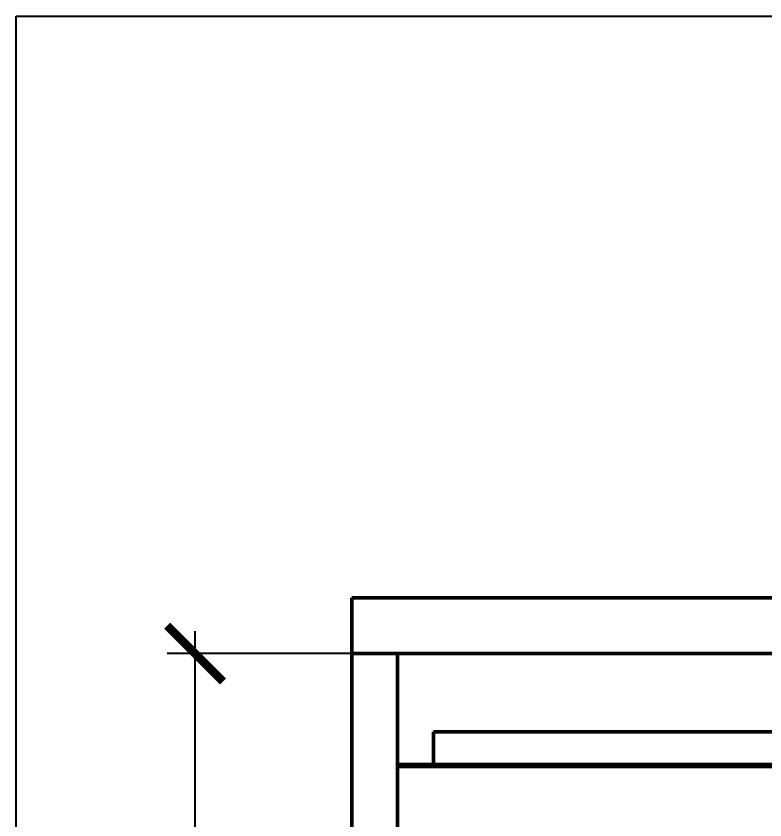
# Model space of a CAD drawing. Header units: millimetres. Extents: x -2854 to 202754, y -48725 to 27067.
# Drawn here: x 189982 to 190652, y -39332 to -38613 of the extents above; entities that cross this region are included whole.
import ezdxf

# ---------------------------------------------------------------- set-up
doc = ezdxf.new("R2010")
doc.units = ezdxf.units.MM
for name, color, linetype, lineweight in [('AM_0', 7, 'Continuous', 50), ('LDCarFrame-AM_0', 7, 'Continuous', 50), ('LDShaft-AM_5', 3, 'Continuous', 25)]:
    doc.layers.add(name, color=color, linetype=linetype, lineweight=lineweight)
doc.layers.add('AM_VIEWS', color=1, linetype='Continuous', lineweight=25, plot=False)
doc.styles.add('LD', font='ARIALUNI.ttf')
doc.dimstyles.new('LIFT', dxfattribs={"dimtxt": 2.5, "dimasz": 2.5, "dimexe": 1.25, "dimexo": 0, "dimgap": 0.5, "dimtad": 1, "dimdec": 0, "dimzin": 1, "dimdsep": 46, "dimtxsty": 'LD', "dimblk": 'ARCHTICK', "dimcen": 0, "dimdle": 1, "dimclrd": 3, "dimclre": 3, "dimclrt": 4, "dimadec": 0, "dimazin": 0, "dimtp": 0.1, "dimtm": 0.1, "dimtfac": 0.71, "dimtdec": 0, "dimtix": 1, "dimtmove": 0, "dimatfit": 3, "dimfxl": 1, "dimtolj": 1, "dimarcsym": 0})

# ---------------------------------------------------------------- blocks, each defined once
blk = doc.blocks.new('LD_20260610085846_00000042')
at = {"layer": 'LDCarFrame-AM_0'}
for p, q in [((765, 2679), (-741, 2679)), ((-741, 2679), (-741, 2629)), ((-741, 2629), (765, 2629)), ((700, 2530), (-700, 2530)), ((-700, 2530), (-700, 2528)), ((-700, 2528), (700, 2528))]:
    blk.add_line(p, q, dxfattribs=at)
blk = doc.blocks.new('LD_20260610085846_00000046')
at = {"layer": 'AM_0'}
for p, q in [((-837.6, -70), (-1368, -70)), ((-1368, -70), (-1368, -99)), ((-25, -70), (-562.4, -70)), ((-25, -99), (-25, -70))]:
    blk.add_line(p, q, dxfattribs=at)
blk = doc.blocks.new('LD_20260610085846_00000051')
at = {"layer": 'AM_0'}
for p, q in [((175, 2500), (-175, 2500)), ((-175, 2500), (-175, 2401)), ((-175, 2399), (-175, 913.5))]:
    blk.add_line(p, q, dxfattribs=at)
blk = doc.blocks.new('LD_20260610085846_0000005A')
at = {"layer": 'AM_0'}
for p, q in [((0, 2500), (-41, 2500)), ((-41, 2500), (-41, 58)), ((0, 58), (0, 2500))]:
    blk.add_line(p, q, dxfattribs=at)
blk = doc.blocks.new('_ArchTick')
at = {"color": 0, "linetype": 'ByBlock', "const_width": 0.15}
blk.add_lwpolyline([(-0.5, -0.5), (0.5, 0.5)], dxfattribs=at)
blk = doc.blocks.new('*D2554')
at = {"layer": 'Defpoints', "color": 0, "transparency": 16777216}
for p in [(190142.2, -39183.02), (191023.2, -39183.02), (191023.2, -41683.02)]:
    blk.add_point(p, dxfattribs=at)
at = {"layer": 'LDShaft-AM_5', "color": 3, "lineweight": -2, "transparency": 16777216}
for p, q in [((190142.2, -41703.02), (190142.2, -39163.02)), ((191023.2, -39183.02), (190117.2, -39183.02)), ((191023.2, -41683.02), (190117.2, -41683.02))]:
    blk.add_line(p, q, dxfattribs=at)
at = {"layer": 'LDShaft-AM_5', "color": 3, "lineweight": -2, "transparency": 16777216, "xscale": 50, "yscale": 50, "zscale": 50}
for p, rotation in [((190142.2, -39183.02), 90), ((190142.2, -41683.02), 270)]:
    blk.add_blockref('_ArchTick', p, dxfattribs=dict(at, rotation=rotation))
at = {"layer": 'LDShaft-AM_5', "color": 4, "transparency": 16777216, "insert": (190106.65, -40433.02), "char_height": 50, "attachment_point": 5, "rotation": 90, "style": 'LD'}
blk.add_mtext('\\A1;HK=2500', dxfattribs=at)

msp = doc.modelspace()

# ---------------------------------------------------------------- linework, layer by layer
at = {"layer": 'AM_VIEWS'}
msp.add_lwpolyline([(189982.2, -38613.02), (192398.2, -38613.02), (192398.2, -43033.79), (189982.2, -43033.79)], close=True, dxfattribs=at)

# ---------------------------------------------------------------- block references
for name, p in [('LD_20260610085846_00000042', (191023.2, -41812.02)), ('LD_20260610085846_0000005A', (190323.2, -41683.02)), ('LD_20260610085846_00000051', (190498.2, -41683.02)), ('LD_20260610085846_00000046', (191723.2, -39183.02))]:
    msp.add_blockref(name, p)

# ---------------------------------------------------------------- dimensions: what is measured, and where the dimension line sits
at = {"layer": 'LDShaft-AM_5'}
dim = msp.add_linear_dim(base=(190142.2, -39183.02), p1=(191023.2, -41683.02), p2=(191023.2, -39183.02), angle=90, text='HK=<>', dimstyle='LIFT', override={"dimscale": 20, "dimtix": 1}, dxfattribs=at)
dim.commit()
dim.dimension.update_dxf_attribs({"geometry": '*D2554', "text_midpoint": (190106.65, -40433.02)})

doc.saveas('drawing.dxf')
